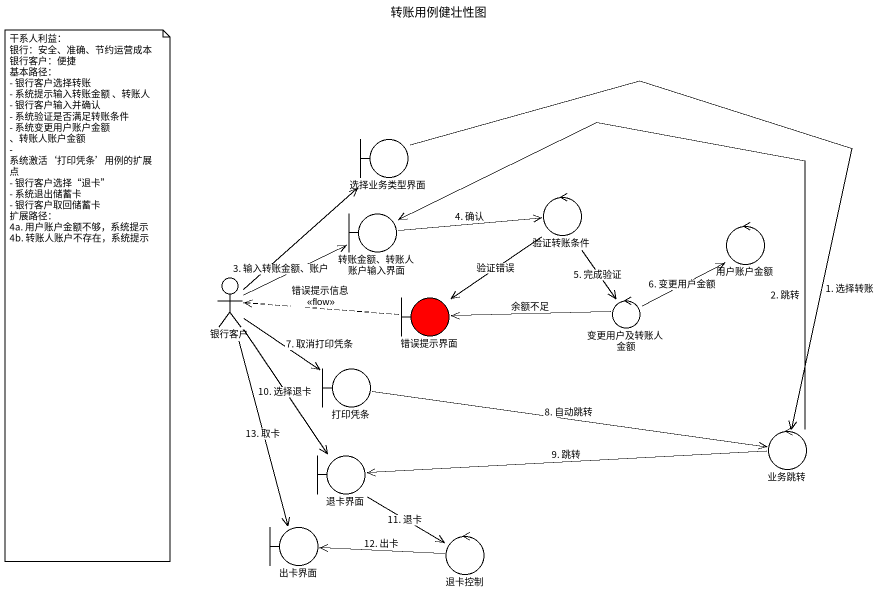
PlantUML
@startuml
title 转账用例健壮性图
boundary 选择业务类型界面
control 验证转账条件
boundary "转账金额、转账人账户输入界面" as 转账金额_转账人账户输入界面
control 用户账户金额
actor 银行客户
boundary 错误提示界面 #FF0000
control 变更用户及转账人金额
boundary 打印凭条
control 业务跳转
boundary 退卡界面
boundary 出卡界面
control 退卡控制
选择业务类型界面 --> 业务跳转 : 1. 选择转账
验证转账条件 --> 错误提示界面 : 验证错误
验证转账条件 --> 变更用户及转账人金额 : 5. 完成验证
转账金额_转账人账户输入界面 -right-> 验证转账条件 : 4. 确认
银行客户 -up-> 选择业务类型界面
银行客户 -right-> 转账金额_转账人账户输入界面 : 3. 输入转账金额、账户
银行客户 --> 打印凭条 : 7. 取消打印凭条
银行客户 --> 退卡界面 : 10. 选择退卡
银行客户 --> 出卡界面 : 13. 取卡
错误提示界面 .left.> 银行客户 : 错误提示信息\n<<flow>>
变更用户及转账人金额 -up-> 用户账户金额 : 6. 变更用户金额
变更用户及转账人金额 -left-> 错误提示界面 : 余额不足
打印凭条 -right-> 业务跳转 : 8. 自动跳转
业务跳转 -left-> 转账金额_转账人账户输入界面 : 2. 跳转
业务跳转 -left-> 退卡界面 : 9. 跳转
退卡界面 --> 退卡控制 : 11. 退卡
退卡控制 -left-> 出卡界面 : 12. 出卡
note as N1
  干系人利益：
  银行：安全、准确、节约运营成本
  银行客户：便捷
  基本路径：
  - 银行客户选择转账
  - 系统提示输入转账金额 、转账人
  - 银行客户输入并确认
  - 系统验证是否满足转账条件
  - 系统变更用户账户金额 、转账人账户金额
  - 系统激活‘打印凭条’用例的扩展点
  - 银行客户选择“退卡”
  - 系统退出储蓄卡
  - 银行客户取回储蓄卡
  扩展路径：
  4a. 用户账户金额不够，系统提示
  4b. 转账人账户不存在，系统提示
end note
@enduml
